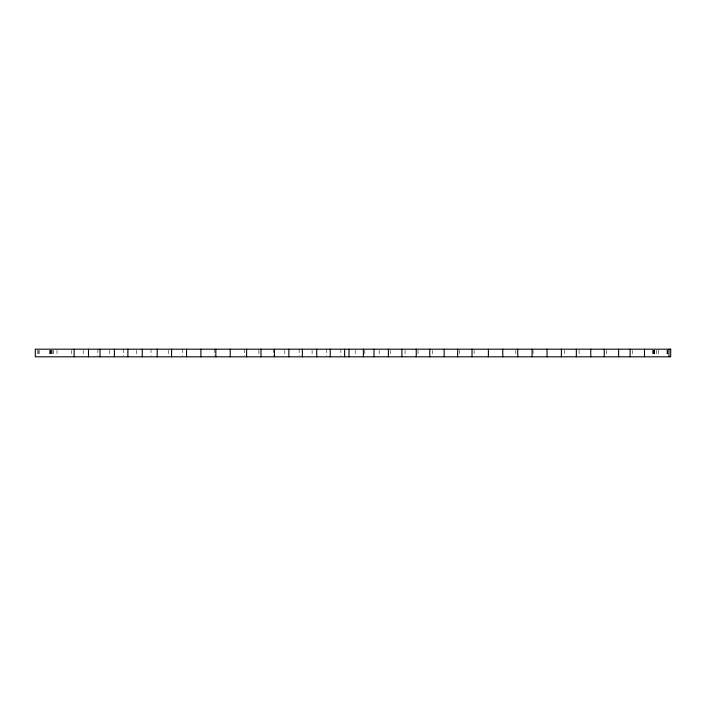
<?xml version="1.0" encoding="UTF-8"?>
<svg xmlns="http://www.w3.org/2000/svg" width="706" height="706" viewBox="0 0 706 706"><rect width="100%" height="100%" fill="white"/><g stroke="black" fill="none" stroke-linecap="round" stroke-linejoin="round"><path stroke-width="0.53" stroke-dasharray="3.53 2.65" d="M667.902 350.273L667.902 355.727M667.585 350.273L667.585 355.727M666.941 350.273L666.941 355.727M658.716 350.273L658.716 355.727M656.324 350.273L656.324 355.727M654.559 350.273L654.559 355.727M654.321 350.273L654.321 355.727M654.083 350.273L654.083 355.727M653.765 350.273L653.765 355.727M653.527 350.273L653.527 355.727M653.209 350.273L653.209 355.727M652.565 350.273L652.565 355.727M632.276 350.273L632.276 355.727M606.392 350.273L606.392 355.727M579.07 350.273L579.07 355.727M564.694 350.273L564.694 355.727M533.056 350.273L533.056 355.727M515.804 350.273L515.804 355.727M474.105 350.273L474.105 355.727M459.721 350.273L459.721 355.727M432.407 350.273L432.407 355.727M418.023 350.273L418.023 355.727M405.085 350.273L405.085 356.812M390.7 350.273L390.7 355.727M379.201 350.273L379.201 356.812M364.817 350.273L364.817 355.727M355.242 350.273L355.242 355.727M340.866 349.188L340.866 355.727M326.481 349.188L326.481 355.727M312.105 350.273L312.105 355.727M299.159 349.188L299.159 355.727M284.783 350.273L284.783 355.727M273.275 349.188L273.275 355.727M258.899 350.273L258.899 355.727M244.514 349.188L244.514 355.727M214.324 349.188L214.324 355.727M182.686 349.188L182.686 355.727M168.31 350.273L168.31 355.727M151.049 349.188L151.049 355.727M136.673 350.273L136.673 355.727M123.726 349.188L123.726 355.727M109.351 350.273L109.351 355.727M97.843 349.188L97.843 355.727M83.467 350.273L83.467 355.727M71.403 350.273L71.403 355.727M57.027 350.273L57.027 355.727M53.594 350.273L53.594 355.727M52.791 350.273L52.791 355.727M51.679 350.273L51.679 355.727M51.035 350.273L51.035 355.727M50.797 350.273L50.797 355.727M50.479 350.273L50.479 355.727M50.152 350.273L50.152 355.727M49.676 350.273L49.676 355.727M39.209 350.273L39.209 355.727M38.415 350.273L38.415 355.727M37.294 350.273L37.294 355.727"/><path stroke-width="1.06" d="M668.944 349.188L668.944 356.812M644.499 349.188L644.499 356.812M630.114 349.188L630.114 356.812M618.615 349.188L618.615 356.812M604.23 349.188L604.23 356.812M590.737 349.188L590.737 356.812M576.352 349.188L576.352 356.812M561.411 349.188L561.411 356.812M547.035 349.188L547.035 356.812M532.095 349.188L532.095 356.812M517.719 349.188L517.719 356.812M502.778 349.188L502.778 356.812M488.402 349.188L488.402 356.812M472.023 349.188L472.023 356.812M457.647 349.188L457.647 356.812M444.145 349.188L444.145 356.812M429.76 349.188L429.76 356.812M416.258 349.188L416.258 356.812M401.882 349.188L401.882 356.812M388.379 349.188L388.379 356.812M374.003 349.188L374.003 356.812M363.378 349.188L363.378 356.812M349.002 349.188L349.002 356.812M344.616 349.188L344.616 356.812M330.24 349.188L330.24 356.812M316.738 349.188L316.738 356.812M302.362 349.188L302.362 356.812M288.86 349.188L288.86 356.812M274.475 349.188L274.475 356.812M260.982 349.188L260.982 356.812M246.597 349.188L246.597 356.812M230.227 349.188L230.227 356.812M215.842 349.188L215.842 356.812M200.901 349.188L200.901 356.812M186.525 349.188L186.525 356.812M171.584 349.188L171.584 356.812M157.209 349.188L157.209 356.812M142.268 349.188L142.268 356.812M127.892 349.188L127.892 356.812M114.39 349.188L114.39 356.812M100.005 349.188L100.005 356.812M88.506 349.188L88.506 356.812M74.121 349.188L74.121 356.812M670.7 349.188L35.3 349.188L35.3 356.812L670.7 356.812L670.7 349.188"/></g></svg>
